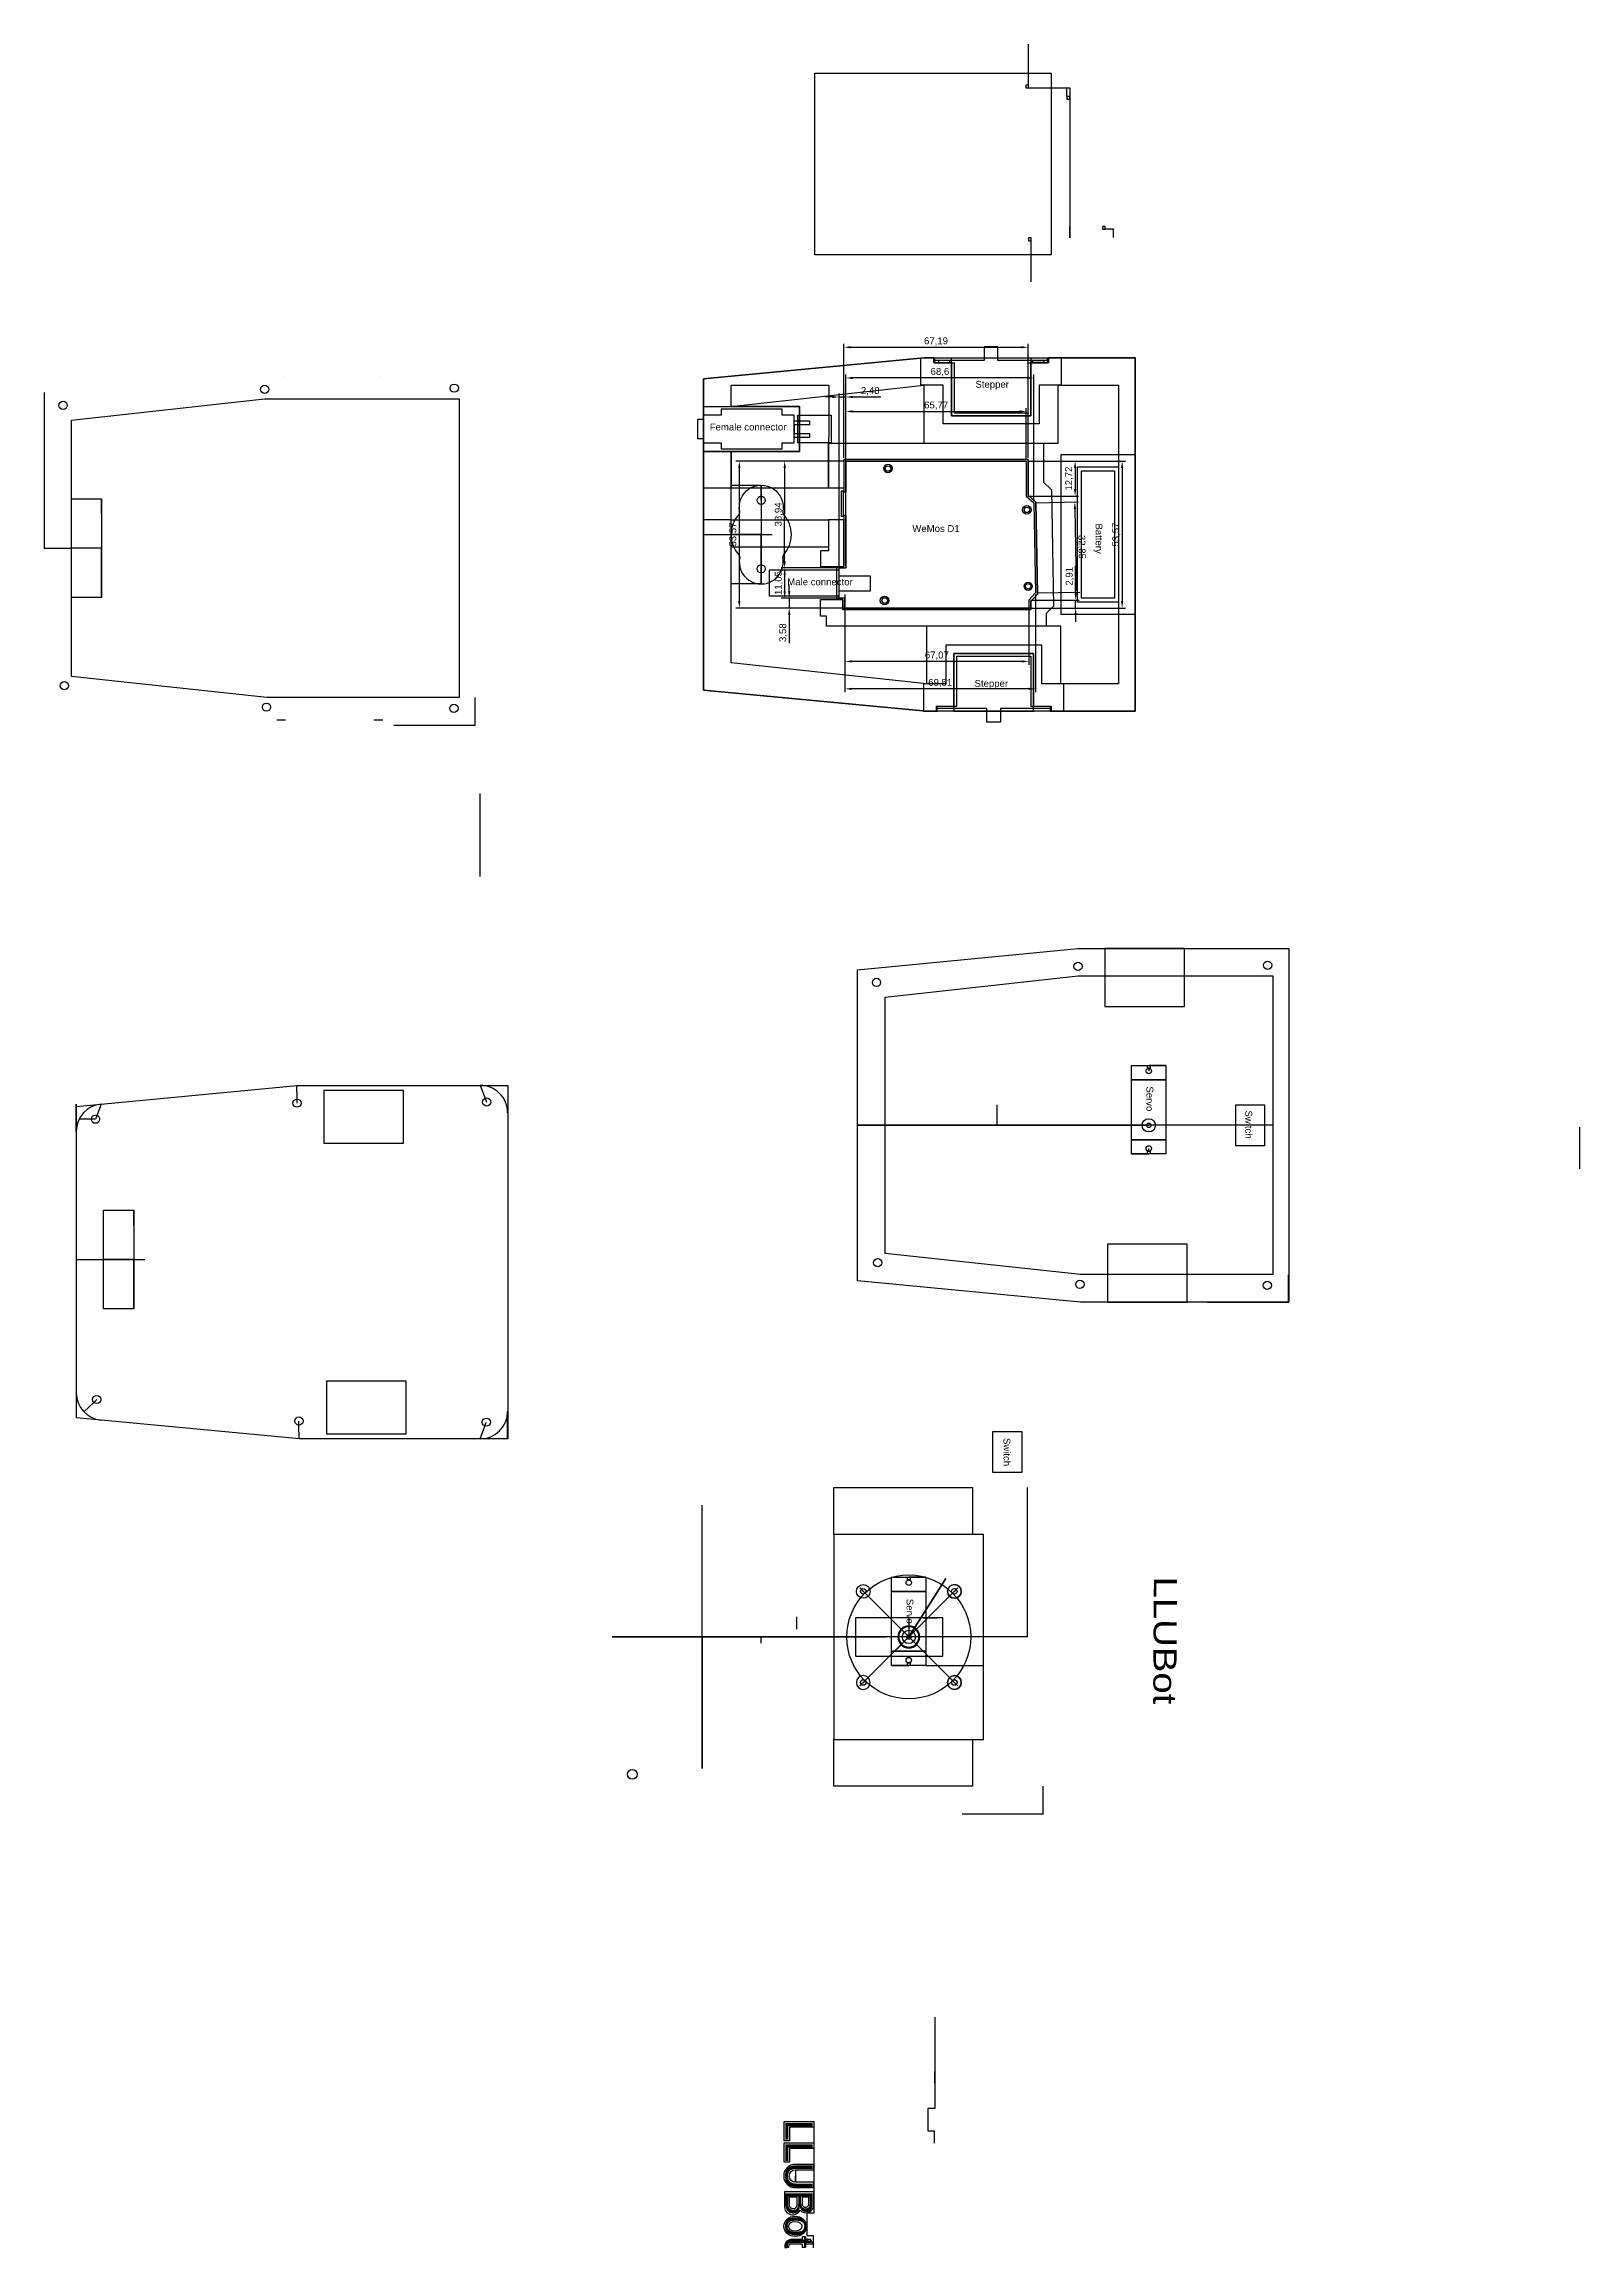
# Model space of a CAD drawing. Header units: millimetres. Extents: x -220 to 340, y -546 to 258.
import ezdxf

# ---------------------------------------------------------------- set-up
doc = ezdxf.new("R2010")
doc.units = ezdxf.units.MM
for name, color, linetype in [('Base', 1, 'Continuous'), ('Cotas', 5, 'Continuous'), ('Huecos', 80, 'Continuous'), ('Imágenes', 7, 'Continuous'), ('Medidas impresion 3D', 7, 'Continuous'), ('Medidas reales', 51, 'Continuous'), ('Paredes', 6, 'Continuous'), ('Pruebas 3D', 214, 'Continuous'), ('Separaciones', 7, 'Continuous'), ('Tapa_base', 141, 'Continuous')]:
    doc.layers.add(name, color=color, linetype=linetype)
doc.styles.get("Standard").update_dxf_attribs({"font": 'arial.ttf'})
doc.dimstyles.new('ISO-25', dxfattribs={"dimtxt": 2.5, "dimasz": 2.5, "dimexe": 1.25, "dimexo": 0.625, "dimtad": 1, "dimtxsty": 'Standard', "dimcen": 2.5, "dimadec": 0, "dimazin": 0, "dimtfac": 1, "dimtmove": 0, "dimatfit": 3, "dimfxl": 1, "dimarcsym": 0})
picture_1 = doc.add_image_def('image1.jpg', size_in_pixel=(531, 408))

# ---------------------------------------------------------------- blocks, each defined once
blk = doc.blocks.new('*D1')
at = {"layer": 'Cotas', "color": 0, "lineweight": -2, "transparency": 16777216}
for p, q in [((72, 106.46), (72, 125.21)), ((74.5, 123.96), (135.27, 123.96)), ((137.77, 106.46), (137.77, 125.21))]:
    blk.add_line(p, q, dxfattribs=at)
at = {"layer": 'Cotas', "color": 0, "transparency": 16777216}
for points in [[(74.5, 124.37), (74.5, 123.54), (72, 123.96)], [(135.27, 124.37), (135.27, 123.54), (137.77, 123.96)]]:
    blk.add_solid(points, dxfattribs=at)
at = {"layer": 'Defpoints', "color": 0, "transparency": 16777216}
for p in [(137.77, 123.96), (72, 105.83), (137.77, 105.83)]:
    blk.add_point(p, dxfattribs=at)
at = {"layer": 'Cotas', "color": 0, "transparency": 16777216, "insert": (104.89, 126.08), "char_height": 2.5, "attachment_point": 5}
blk.add_mtext('65,77', dxfattribs=at)
blk = doc.blocks.new('*D2')
at = {"layer": 'Cotas', "color": 0, "lineweight": -2, "transparency": 16777216}
for p, q in [((141.21, 90.66), (156.73, 90.93)), ((155.52, 88.4), (156, 60.55)), ((141.77, 57.81), (157.29, 58.08))]:
    blk.add_line(p, q, dxfattribs=at)
at = {"layer": 'Cotas', "color": 0, "transparency": 16777216}
for points in [[(155.94, 88.41), (155.11, 88.4), (155.48, 90.9)], [(156.42, 60.56), (155.58, 60.55), (156.04, 58.05)]]:
    blk.add_solid(points, dxfattribs=at)
at = {"layer": 'Defpoints', "color": 0, "transparency": 16777216}
for p in [(140.58, 90.65), (141.15, 57.8), (156.04, 58.05)]:
    blk.add_point(p, dxfattribs=at)
at = {"layer": 'Cotas', "color": 0, "transparency": 16777216, "insert": (157.89, 74.52), "char_height": 2.5, "attachment_point": 5, "rotation": 270.98123}
blk.add_mtext('32,85', dxfattribs=at)
blk = doc.blocks.new('*D3')
at = {"layer": 'Cotas', "color": 0, "lineweight": -2, "transparency": 16777216}
for p, q in [((138.4, 105.83), (156.84, 105.83)), ((155.59, 103.33), (155.59, 95.61)), ((138.4, 93.11), (156.84, 93.11))]:
    blk.add_line(p, q, dxfattribs=at)
at = {"layer": 'Cotas', "color": 0, "transparency": 16777216}
for points in [[(155.17, 103.33), (156.01, 103.33), (155.59, 105.83)], [(155.17, 95.61), (156.01, 95.61), (155.59, 93.11)]]:
    blk.add_solid(points, dxfattribs=at)
at = {"layer": 'Defpoints', "color": 0, "transparency": 16777216}
for p in [(137.77, 105.83), (137.77, 93.11), (155.59, 93.11)]:
    blk.add_point(p, dxfattribs=at)
at = {"layer": 'Cotas', "color": 0, "transparency": 16777216, "insert": (153.46, 99.47), "char_height": 2.5, "attachment_point": 5, "rotation": 90}
blk.add_mtext('12,72', dxfattribs=at)
blk = doc.blocks.new('*D4')
at = {"layer": 'Cotas', "color": 0, "lineweight": -2, "transparency": 16777216}
for p, q in [((155.79, 57.68), (155.79, 67.48)), ((139.33, 55.18), (157.04, 55.18)), ((139.33, 52.26), (157.04, 52.26)), ((155.79, 52.26), (155.79, 55.18)), ((155.79, 49.76), (155.79, 47.26))]:
    blk.add_line(p, q, dxfattribs=at)
at = {"layer": 'Cotas', "color": 0, "transparency": 16777216}
for points in [[(155.38, 57.68), (156.21, 57.68), (155.79, 55.18)], [(155.38, 49.76), (156.21, 49.76), (155.79, 52.26)]]:
    blk.add_solid(points, dxfattribs=at)
at = {"layer": 'Defpoints', "color": 0, "transparency": 16777216}
for p in [(138.71, 55.18), (138.71, 52.26), (155.79, 55.18)]:
    blk.add_point(p, dxfattribs=at)
at = {"layer": 'Cotas', "color": 0, "transparency": 16777216, "insert": (153.67, 63.83), "char_height": 2.5, "attachment_point": 5, "rotation": 90}
blk.add_mtext('2,91', dxfattribs=at)
blk = doc.blocks.new('*D5')
at = {"layer": 'Cotas', "color": 0, "lineweight": -2, "transparency": 16777216}
for p, q in [((71.63, 51.64), (71.63, 31.54)), ((138.71, 51.64), (138.71, 31.54)), ((136.21, 32.79), (74.13, 32.79))]:
    blk.add_line(p, q, dxfattribs=at)
at = {"layer": 'Cotas', "color": 0, "transparency": 16777216}
for points in [[(74.13, 33.21), (74.13, 32.38), (71.63, 32.79)], [(136.21, 33.21), (136.21, 32.38), (138.71, 32.79)]]:
    blk.add_solid(points, dxfattribs=at)
at = {"layer": 'Defpoints', "color": 0, "transparency": 16777216}
for p in [(71.63, 52.26), (138.71, 52.26), (71.63, 32.79)]:
    blk.add_point(p, dxfattribs=at)
at = {"layer": 'Cotas', "color": 0, "transparency": 16777216, "insert": (105.17, 34.92), "char_height": 2.5, "attachment_point": 5}
blk.add_mtext('67,07', dxfattribs=at)
blk = doc.blocks.new('*D6')
at = {"layer": 'Cotas', "color": 0, "lineweight": -2, "transparency": 16777216}
for p, q in [((71.37, 105.83), (48.42, 105.86)), ((49.64, 69.42), (49.67, 103.35)), ((71.34, 66.9), (48.38, 66.92))]:
    blk.add_line(p, q, dxfattribs=at)
at = {"layer": 'Cotas', "color": 0, "transparency": 16777216}
for points in [[(49.25, 103.36), (50.09, 103.35), (49.67, 105.85)], [(49.22, 69.42), (50.05, 69.42), (49.63, 66.92)]]:
    blk.add_solid(points, dxfattribs=at)
at = {"layer": 'Defpoints', "color": 0, "transparency": 16777216}
for p in [(49.67, 105.85), (72, 105.83), (71.96, 66.9)]:
    blk.add_point(p, dxfattribs=at)
at = {"layer": 'Cotas', "color": 0, "transparency": 16777216, "insert": (47.53, 86.39), "char_height": 2.5, "attachment_point": 5, "rotation": 89.94432}
blk.add_mtext('38,94', dxfattribs=at)
blk = doc.blocks.new('*D7')
at = {"layer": 'Cotas', "color": 0, "lineweight": -2, "transparency": 16777216}
for p, q in [((68.86, 66.9), (48.41, 66.9)), ((49.66, 58.35), (49.66, 64.4)), ((68.86, 55.85), (48.41, 55.85))]:
    blk.add_line(p, q, dxfattribs=at)
at = {"layer": 'Cotas', "color": 0, "transparency": 16777216}
for points in [[(49.24, 64.4), (50.08, 64.4), (49.66, 66.9)], [(49.24, 58.35), (50.08, 58.35), (49.66, 55.85)]]:
    blk.add_solid(points, dxfattribs=at)
at = {"layer": 'Defpoints', "color": 0, "transparency": 16777216}
for p in [(49.66, 66.9), (69.48, 66.9), (69.48, 55.85)]:
    blk.add_point(p, dxfattribs=at)
at = {"layer": 'Cotas', "color": 0, "transparency": 16777216, "insert": (47.53, 61.37), "char_height": 2.5, "attachment_point": 5, "rotation": 90}
blk.add_mtext('11,05', dxfattribs=at)
blk = doc.blocks.new('*D8')
at = {"layer": 'Cotas', "color": 0, "lineweight": -2, "transparency": 16777216}
for p, q in [((51.31, 58.35), (51.31, 60.85)), ((71.01, 55.85), (50.06, 55.85)), ((71.01, 52.26), (50.06, 52.26)), ((51.31, 55.85), (51.31, 52.26)), ((51.31, 49.76), (51.31, 39.39))]:
    blk.add_line(p, q, dxfattribs=at)
at = {"layer": 'Cotas', "color": 0, "transparency": 16777216}
for points in [[(50.89, 58.35), (51.72, 58.35), (51.31, 55.85)], [(50.89, 49.76), (51.72, 49.76), (51.31, 52.26)]]:
    blk.add_solid(points, dxfattribs=at)
at = {"layer": 'Defpoints', "color": 0, "transparency": 16777216}
for p in [(51.31, 55.85), (71.63, 55.85), (71.63, 52.26)]:
    blk.add_point(p, dxfattribs=at)
at = {"layer": 'Cotas', "color": 0, "transparency": 16777216, "insert": (49.18, 43.26), "char_height": 2.5, "attachment_point": 5, "rotation": 90}
blk.add_mtext('3,58', dxfattribs=at)
blk = doc.blocks.new('*D9')
at = {"layer": 'Cotas', "color": 0, "lineweight": -2, "transparency": 16777216}
for p, q in [((138.4, 105.83), (173.99, 105.83)), ((172.74, 103.33), (172.74, 54.76)), ((138.4, 52.26), (173.99, 52.26))]:
    blk.add_line(p, q, dxfattribs=at)
at = {"layer": 'Cotas', "color": 0, "transparency": 16777216}
for points in [[(172.33, 103.33), (173.16, 103.33), (172.74, 105.83)], [(172.33, 54.76), (173.16, 54.76), (172.74, 52.26)]]:
    blk.add_solid(points, dxfattribs=at)
at = {"layer": 'Defpoints', "color": 0, "transparency": 16777216}
for p in [(137.77, 105.83), (137.77, 52.26), (172.74, 52.26)]:
    blk.add_point(p, dxfattribs=at)
at = {"layer": 'Cotas', "color": 0, "transparency": 16777216, "insert": (170.62, 79.05), "char_height": 2.5, "attachment_point": 5, "rotation": 90}
blk.add_mtext('53,57', dxfattribs=at)
blk = doc.blocks.new('*D10')
at = {"layer": 'Cotas', "color": 0, "lineweight": -2, "transparency": 16777216}
for p, q in [((71.37, 105.83), (31.85, 105.83)), ((33.1, 103.33), (33.1, 54.76)), ((71.37, 52.26), (31.85, 52.26))]:
    blk.add_line(p, q, dxfattribs=at)
at = {"layer": 'Cotas', "color": 0, "transparency": 16777216}
for points in [[(32.68, 103.33), (33.52, 103.33), (33.1, 105.83)], [(32.68, 54.76), (33.52, 54.76), (33.1, 52.26)]]:
    blk.add_solid(points, dxfattribs=at)
at = {"layer": 'Defpoints', "color": 0, "transparency": 16777216}
for p in [(72, 105.83), (33.1, 52.26), (72, 52.26)]:
    blk.add_point(p, dxfattribs=at)
at = {"layer": 'Cotas', "color": 0, "transparency": 16777216, "insert": (30.97, 79.05), "char_height": 2.5, "attachment_point": 5, "rotation": 90}
blk.add_mtext('53,57', dxfattribs=at)
blk = doc.blocks.new('*D11')
at = {"layer": 'Cotas', "color": 0, "lineweight": -2, "transparency": 16777216}
for p, q in [((71.99, 91.27), (71.99, 137.42)), ((140.58, 91.27), (140.58, 137.42)), ((138.08, 136.17), (74.49, 136.17))]:
    blk.add_line(p, q, dxfattribs=at)
at = {"layer": 'Cotas', "color": 0, "transparency": 16777216}
for points in [[(74.49, 136.59), (74.49, 135.75), (71.99, 136.17)], [(138.08, 136.59), (138.08, 135.75), (140.58, 136.17)]]:
    blk.add_solid(points, dxfattribs=at)
at = {"layer": 'Defpoints', "color": 0, "transparency": 16777216}
for p in [(71.99, 136.17), (71.99, 90.65), (140.58, 90.65)]:
    blk.add_point(p, dxfattribs=at)
at = {"layer": 'Cotas', "color": 0, "transparency": 16777216, "insert": (106.28, 138.3), "char_height": 2.5, "attachment_point": 5}
blk.add_mtext('68,6', dxfattribs=at)
blk = doc.blocks.new('*D12')
at = {"layer": 'Cotas', "color": 0, "lineweight": -2, "transparency": 16777216}
for p, q in [((71.63, 57.17), (71.63, 21.53)), ((141.15, 57.17), (141.15, 21.53)), ((138.65, 22.78), (74.13, 22.78))]:
    blk.add_line(p, q, dxfattribs=at)
at = {"layer": 'Cotas', "color": 0, "transparency": 16777216}
for points in [[(74.13, 23.2), (74.13, 22.37), (71.63, 22.78)], [(138.65, 23.2), (138.65, 22.37), (141.15, 22.78)]]:
    blk.add_solid(points, dxfattribs=at)
at = {"layer": 'Defpoints', "color": 0, "transparency": 16777216}
for p in [(71.63, 57.8), (141.15, 57.8), (71.63, 22.78)]:
    blk.add_point(p, dxfattribs=at)
at = {"layer": 'Cotas', "color": 0, "transparency": 16777216, "insert": (106.39, 24.91), "char_height": 2.5, "attachment_point": 5}
blk.add_mtext('69,51', dxfattribs=at)
blk = doc.blocks.new('*D13')
at = {"layer": 'Cotas', "color": 0, "lineweight": -2, "transparency": 16777216}
for p, q in [((66.98, 129.23), (64.48, 129.23)), ((69.48, 67.52), (69.48, 130.48)), ((69.48, 129.23), (71.96, 129.23)), ((71.96, 67.52), (71.96, 130.48)), ((74.46, 129.23), (84.75, 129.23))]:
    blk.add_line(p, q, dxfattribs=at)
at = {"layer": 'Cotas', "color": 0, "transparency": 16777216}
for points in [[(66.98, 129.64), (66.98, 128.81), (69.48, 129.23)], [(74.46, 129.64), (74.46, 128.81), (71.96, 129.23)]]:
    blk.add_solid(points, dxfattribs=at)
at = {"layer": 'Defpoints', "color": 0, "transparency": 16777216}
for p in [(71.96, 129.23), (69.48, 66.9), (71.96, 66.9)]:
    blk.add_point(p, dxfattribs=at)
at = {"layer": 'Cotas', "color": 0, "transparency": 16777216, "insert": (80.86, 131.35), "char_height": 2.5, "attachment_point": 5}
blk.add_mtext('2,48', dxfattribs=at)
blk = doc.blocks.new('*D15')
at = {"layer": 'Cotas', "color": 0, "lineweight": -2, "transparency": 16777216}
for p, q in [((71.26, 107.04), (71.26, 148.61)), ((73.76, 147.36), (135.95, 147.36)), ((138.45, 107.04), (138.45, 148.61))]:
    blk.add_line(p, q, dxfattribs=at)
at = {"layer": 'Cotas', "color": 0, "transparency": 16777216}
for points in [[(73.76, 147.77), (73.76, 146.94), (71.26, 147.36)], [(135.95, 147.77), (135.95, 146.94), (138.45, 147.36)]]:
    blk.add_solid(points, dxfattribs=at)
at = {"layer": 'Defpoints', "color": 0, "transparency": 16777216}
for p in [(138.45, 147.36), (71.26, 106.41), (138.45, 106.41)]:
    blk.add_point(p, dxfattribs=at)
at = {"layer": 'Cotas', "color": 0, "transparency": 16777216, "insert": (104.86, 149.48), "char_height": 2.5, "attachment_point": 5}
blk.add_mtext('67,19', dxfattribs=at)

msp = doc.modelspace()

# ---------------------------------------------------------------- linework, layer by layer
for p, q in [((-61.39, -29.357, 5.5), (-61.39, -29.357, 18.006)), ((-61.367, -45.636, 4), (-61.367, -45.636, 13)), ((227.656, -81.951, 35), (227.656, -136.411, 35)), ((183.457, -114.611, 35), (182.457, -114.611, 35)), ((182.957, -115.611, 35), (182.457, -115.611, 35)), ((182.457, -115.611, 35), (182.457, -116.611, 35)), ((188.707, -114.611, 35), (183.457, -114.611, 35)), ((227.656, -136.411, 35), (76.207, -136.411, 35)), ((76.207, -136.411, 35), (176.207, -136.411, 35)), ((176.207, -136.411, 35), (182.457, -136.411, 35)), ((339.727, -152.339, 23.853), (339.727, -137.064, 23.853)), ((176.207, -146.861, 35), (181.457, -146.861, 35)), ((181.457, -146.861, 35), (182.457, -146.861, 35)), ((181.957, -145.861, 35), (182.457, -145.861, 35)), ((182.457, -145.861, 35), (182.457, -144.861, 35)), ((19.468, -274.993, 64.434), (19.565, -371.004, 64.495)), ((77.038, -305.118, 95), (79.088, -307.168, 95)), ((77.038, -340.897, 95), (112.817, -305.118, 95)), ((77.038, -305.118, 95), (78.311, -306.391, 95)), ((94.928, -323.008, 95), (108.485, -301.647, 95)), ((112.817, -305.118, 95), (110.767, -307.168, 95)), ((112.817, -305.118, 95), (111.545, -306.391, 95)), ((79.088, -307.168, 95), (112.817, -340.897, 95)), ((80.22, -308.3, 82), (80.927, -309.007, 82)), ((19.565, -371.004, 64.495), (19.516, -323.004, 64.464)), ((67.546, -322.979, 95), (40.613, -322.993, 77.877)), ((94.928, -323.008, 82), (77.653, -340.282, 82)), ((94.928, -323.008, 93), (80.927, -337.008, 93)), ((90.508, -327.427, 82), (94.928, -323.008, 82)), ((101.61, -329.69, 82), (100.903, -328.983, 82)), ((77.038, -340.897, 95), (79.088, -338.847, 95)), ((77.038, -340.897, 95), (78.311, -339.625, 95)), ((112.817, -340.897, 95), (110.767, -338.847, 95)), ((112.817, -340.897, 95), (111.545, -339.625, 95)), ((112.817, -340.897, 95), (112.817, -340.897, 95)), ((104.401, -485.737), (104.406, -481.488)), ((53.548, -517.368), (53.548, -521.868)), ((53.548, -517.368), (53.548, -521.868)), ((53.548, -521.868), (53.548, -519.618)), ((53.548, -521.868), (53.548, -519.618))]:
    msp.add_line(p, q)
at = {"extrusion": (-0.536517, 0, 0.843889)}
for p, q in [((67.546, -286.579, 95), (67.546, -322.979, 95)), ((67.546, -322.979, 95), (19.516, -323.004, 64.464)), ((41.073, -325.243, 81.354), (41.073, -322.993, 81.354))]:
    msp.add_line(p, q, dxfattribs=at)
at = {"extrusion": (-0.557486, 0, 0.830186)}
msp.add_line((53.98, -315.693, 80.599), (53.98, -320.193, 80.599), dxfattribs=at)
for points, elevation in [([(-69.126, 128.517), (-69.126, 19.592), (-139.175, 19.592), (-210.487, 27.29), (-210.487, 120.82), (-140.126, 128.517), (-69.126, 128.517)], 35), ([(183.457, -114.611), (182.957, -114.611), (182.957, -115.611), (181.957, -115.611), (181.957, -114.611)], 35), ([(181.457, -146.861), (181.957, -146.861), (181.957, -145.861), (182.957, -145.861), (182.957, -146.861)], 35), ([(108.485, -301.647), (94.928, -323.008), (77.038, -305.118), (112.817, -340.897), (94.928, -323.008), (77.038, -340.897)], 95)]:
    msp.add_lwpolyline(points, dxfattribs=dict(elevation=elevation))
for points in [[(104.401, -461.637), (104.401, -469.437), (104.401, -477.237), (104.401, -483.737), (104.401, -487.237), (104.401, -495.037), (101.901, -495.037), (101.901, -496.337), (101.901, -503.137), (104.201, -503.137), (104.201, -507.637)], [(60.248, -499.768), (60.248, -501.768), (51.448, -501.768), (51.448, -506.768), (49.448, -506.768), (49.448, -499.768), (60.248, -499.768)], [(60.248, -499.768), (60.248, -507.568), (60.248, -515.368), (60.248, -521.868), (60.248, -525.368), (60.248, -533.168), (57.748, -533.168), (57.748, -534.468), (57.748, -541.268), (60.048, -541.268), (60.048, -545.768)], [(60.248, -499.768), (60.248, -507.568), (60.248, -515.368), (60.248, -521.868), (60.248, -525.368), (60.248, -533.168), (57.748, -533.168), (57.748, -534.468), (57.748, -541.268), (60.048, -541.268), (60.048, -545.768)], [(60.248, -507.568), (60.248, -509.568), (51.448, -509.568), (51.448, -514.568), (49.448, -514.568), (49.448, -507.568), (60.248, -507.568)], [(60.248, -530.068), (60.248, -525.368), (49.548, -525.368), (49.548, -530.568)], [(54.212, -530.184), (54.212, -527.384), (51.312, -527.384), (51.312, -530.184)], [(58.444, -529.784), (58.444, -527.384), (56.044, -527.384), (56.044, -529.784)]]:
    msp.add_lwpolyline(points)
for points in [[(53.548, -523.868), (60.248, -523.868), (60.248, -521.868), (53.548, -521.868), (53.548, -521.868), (53.548, -521.868, -0.9956215), (53.548, -517.368), (60.248, -517.368), (60.248, -515.368), (53.548, -515.368), (53.548, -515.368), (53.548, -515.368, 1)], [(51.187, -545.608, -0.4370614), (51.908, -544.329), (56.008, -544.329), (56.008, -545.629), (57.308, -545.629), (57.308, -544.329), (60.049, -544.329), (59.108, -542.795), (57.308, -542.795), (57.308, -541.795), (56.008, -541.795), (56.008, -542.795), (51.908, -542.795, 0.4617242), (49.741, -545.849)]]:
    msp.add_lwpolyline(points, format="xyb", close=True)
for points in [[(-61.367, -45.636, 4), (-61.367, -45.636, 13), (-61.367, -15.435, 13)], [(94.928, -323.008, 90.5), (94.928, -323.008, 72.5)], [(78.311, -339.625, 84.268), (78.311, -339.625, 82)]]:
    msp.add_polyline3d(points)
for centre, radius in [((78.311, -306.391, 91), 2.5), ((78.311, -306.391, 89.8), 2.5), ((78.311, -306.391, 95), 1), ((111.545, -306.391, 91), 2.5), ((111.545, -306.391, 95), 1), ((111.545, -306.391, 95), 1), ((111.545, -339.625, 89.8), 2.5), ((78.311, -339.625, 95), 1), ((111.545, -339.625, 95), 1), ((-5.935, -373.118, 50), 1.8)]:
    msp.add_circle(centre, radius)
at = {"extrusion": (-1.19225e-16, 2.79828e-17, -1)}
for centre in [(-111.545, -306.391, -89.8), (-78.311, -339.625, -91), (-111.545, -339.625, -91)]:
    msp.add_circle(centre, 2.5, dxfattribs=at)
at = {"extrusion": (0, 0, -1)}
for centre, radius in [((-94.928, -323.008, -93), 4), ((-94.928, -323.008, -90.5), 3.7), ((-94.928, -323.008, -93), 3.7)]:
    msp.add_circle(centre, radius, dxfattribs=at)
for centre, radius, start, end in [((52.762, -530.072), 1.454, 184.424765, 355.575235), ((57.373, -530.132), 2.876, 222.62501, 1.268125), ((57.244, -529.827), 1.201, 177.931537, 2.068463), ((52.562, -530.722), 3.017, 177.081124, 333.260507)]:
    msp.add_arc(centre, radius, start, end)
for major_axis, ratio in [((4.1, 0), 0.902439), ((2.44, 0), 0.7377676)]:
    msp.add_ellipse((53.494, -537.97), major_axis=major_axis, ratio=ratio)
at = {"layer": 'Base'}
for points in [[(20.093, 135.813), (100.454, 143.511), (177.454, 143.511), (177.454, 14.586), (101.404, 14.586), (20.093, 22.284)], [(20.093, 125.813), (55.093, 125.813), (55.093, 109.313), (20.093, 109.313)]]:
    msp.add_lwpolyline(points, close=True, dxfattribs=at)
at = {"layer": 'Huecos'}
msp.add_lwpolyline([(54.396, 122.563), (66.591, 122.563), (66.591, 112.563), (54.396, 112.563)], close=True, dxfattribs=at)
at = {"layer": 'Huecos', "elevation": 35}
for points in [[(195.481, -71.959), (166.481, -71.959), (166.481, -93.068), (195.481, -93.068)], [(-89.39, -123.704), (-118.39, -123.704), (-118.39, -142.954), (-89.39, -142.954)], [(196.431, -179.793), (167.431, -179.793), (167.431, -200.885), (196.431, -200.885)], [(-88.439, -229.679), (-117.439, -229.679), (-117.439, -248.929), (-88.439, -248.929)]]:
    msp.add_lwpolyline(points, close=True, dxfattribs=at)
at = {"layer": 'Huecos'}
for centre in [(-213.549, 126.178, 35), (41.093, 91.553), (41.093, 66.553), (-213.099, 23.956, 35), (156.655, -78.459, 35), (225.814, -78.034, 35), (83.145, -84.299, 35), (-201.725, -134.185, 35), (83.595, -186.521, 35), (157.344, -194.394, 35), (225.697, -194.782, 35), (-201.275, -236.407, 35)]:
    msp.add_circle(centre, 1.5, dxfattribs=at)
at = {"layer": 'Huecos', "extrusion": (4.44089e-16, -4.62038e-15, -1)}
msp.add_arc((-41.093, 89.053), 8, 348.137977, 191.862023, dxfattribs=at)
at = {"layer": 'Huecos'}
for centre, radius, start, end in [((41.093, 79.043), 11, 137.221442, 222.778558), ((32.249, 87.205), 1.034, 318.067055, 11.345688), ((49.94, 87.214), 1.036, 169.165191, 221.751344), ((41.093, 79.053), 11, 317.221442, 42.778558), ((32.221, 70.876), 1.06, 349.793481, 41.123054), ((41.093, 69.043), 8, 168.137977, 11.862023), ((50.007, 70.872), 1.1, 139.777387, 189.635356)]:
    msp.add_arc(centre, radius, start, end, dxfattribs=at)
at = {"layer": 'Medidas impresion 3D'}
for p, q in [((71.26, 106.411), (138.454, 106.411)), ((71.26, 106.411), (71.26, 94.827)), ((138.454, 106.411), (138.454, 93.416)), ((71.26, 94.827), (70.227, 94.827)), ((70.227, 94.827), (70.227, 85.644)), ((138.454, 93.416), (141.324, 90.899)), ((141.324, 90.899), (141.899, 57.341)), ((71.259, 85.644), (70.227, 85.644)), ((71.259, 85.644), (71.221, 67.391)), ((68.69, 55.344), (68.69, 67.391)), ((68.69, 67.391), (71.221, 67.391)), ((141.899, 57.341), (139.404, 54.662)), ((70.885, 55.344), (68.69, 55.344)), ((70.885, 51.686), (70.885, 55.344)), ((139.404, 51.686), (70.885, 51.686)), ((139.404, 54.662), (139.404, 51.686))]:
    msp.add_line(p, q, dxfattribs=at)
for points in [[(110.454, 143.511), (139.454, 143.511), (139.454, 122.411), (110.454, 122.411)], [(111.404, 14.586), (140.404, 14.586), (140.404, 35.686), (111.404, 35.686)]]:
    msp.add_lwpolyline(points, close=True, dxfattribs=at)
at = {"layer": 'Medidas reales'}
for p, q in [((72, 105.833), (137.774, 105.833)), ((72, 105.833), (72, 94.493)), ((137.774, 105.833), (137.774, 93.113)), ((137.774, 105.833), (137.774, 93.113)), ((72, 94.493), (70.989, 94.493)), ((70.989, 94.493), (70.989, 85.943)), ((137.774, 93.113), (140.584, 90.649)), ((137.774, 93.113), (140.584, 90.649)), ((140.584, 90.649), (141.147, 57.799)), ((140.584, 90.649), (141.147, 57.799)), ((72, 85.943), (70.989, 85.943)), ((72, 85.943), (71.962, 66.898)), ((69.484, 55.845), (69.484, 66.898)), ((69.484, 66.898), (71.962, 66.898)), ((141.147, 57.799), (138.705, 55.177)), ((141.147, 57.799), (138.705, 55.177)), ((71.633, 55.845), (69.484, 55.845)), ((71.633, 52.264), (71.633, 55.845)), ((138.705, 52.264), (71.633, 52.264)), ((138.705, 52.264), (71.633, 52.264)), ((138.705, 55.177), (138.705, 52.264)), ((138.705, 55.177), (138.705, 52.264))]:
    msp.add_line(p, q, dxfattribs=at)
for points in [[(122.454, 142.511), (111.454, 142.511), (104.354, 142.511), (104.354, 141.661), (111.454, 141.661), (111.454, 123.411), (138.454, 123.411), (138.454, 141.661), (145.554, 141.661), (145.554, 142.511), (138.454, 142.511), (127.454, 142.511), (127.454, 147.511), (122.454, 147.511), (122.454, 142.511)], [(53.093, 122.563), (48.793, 122.563), (48.793, 124.813), (26.493, 124.813), (26.493, 122.563), (20.093, 122.563), (20.093, 121.063), (17.893, 121.063), (17.893, 114.063), (20.093, 114.063), (20.093, 112.563), (26.493, 112.563), (26.493, 110.313), (48.793, 110.313), (48.793, 112.563), (53.093, 112.563), (53.093, 122.563)], [(53.093, 120.482), (58.757, 120.482), (58.757, 119.092), (53.093, 119.092), (53.093, 115.862), (58.757, 115.862), (58.757, 114.414), (53.093, 114.414), (53.093, 120.482)], [(69.484, 63.871), (69.484, 66.096), (44.034, 66.096), (44.034, 56.646), (69.484, 56.646), (69.484, 58.471), (80.984, 58.471), (80.984, 63.871), (69.484, 63.871)], [(123.404, 15.586), (112.404, 15.586), (105.304, 15.586), (105.304, 16.436), (112.404, 16.436), (112.404, 34.686), (139.404, 34.686), (139.404, 16.436), (146.504, 16.436), (146.504, 15.586), (139.404, 15.586), (128.404, 15.586), (128.404, 10.586), (123.404, 10.586), (123.404, 15.586)]]:
    msp.add_lwpolyline(points, dxfattribs=at)
for points in [[(105.719, 141.661), (109.839, 141.661), (109.839, 142.511), (105.719, 142.511)], [(140.069, 142.511), (144.189, 142.511), (144.189, 141.661), (140.069, 141.661)], [(157.954, 102.286), (169.954, 102.286), (169.954, 55.886), (157.954, 55.886)]]:
    msp.add_lwpolyline(points, close=True, dxfattribs=at)
for points, elevation in [([(176.207, -114.611), (188.707, -114.611), (188.707, -119.811), (176.207, -119.811)], 35), ([(176.207, -119.811), (188.707, -119.811), (188.707, -141.661), (176.207, -141.661)], 35), ([(176.207, -141.661), (188.707, -141.661), (188.707, -146.861), (176.207, -146.861)], 35), ([(88.678, -301.208), (101.178, -301.208), (101.178, -306.408), (88.678, -306.408)], 82), ([(88.678, -306.408), (101.178, -306.408), (101.178, -328.258), (88.678, -328.258)], 82), ([(88.678, -328.258), (101.178, -328.258), (101.178, -333.458), (88.678, -333.458)], 82)]:
    msp.add_lwpolyline(points, close=True, dxfattribs=dict(at, elevation=elevation))
for points, elevation in [([(214.156, -128.911), (224.656, -128.911), (224.656, -143.911), (214.156, -143.911), (214.156, -128.911)], 35), ([(125.626, -248.05), (136.126, -248.05), (136.126, -263.05), (125.626, -263.05), (125.626, -248.05)], 40)]:
    msp.add_lwpolyline(points, dxfattribs=dict(at, elevation=elevation))
for centre, radius in [((87.333, 103.126), 1.557), ((138.003, 88.044), 1.575), ((86.104, 55), 1.571), ((138.475, 60.174), 1.504), ((182.457, -116.611, 35), 1), ((182.457, -136.411, 35), 2.425), ((182.457, -136.411, 35), 0.825), ((182.457, -144.861, 35), 1), ((94.928, -303.208, 82), 1), ((94.928, -323.008, 82), 2.425), ((94.928, -323.008, 82), 0.825), ((94.928, -331.458, 82), 1)]:
    msp.add_circle(centre, radius, dxfattribs=at)
at = {"layer": 'Paredes'}
for points in [[(150.554, 133.511), (171.454, 133.511), (171.454, 24.586), (150.404, 24.586), (150.404, 31.586), (150.404, 45.686), (101.404, 45.686), (101.404, 24.586), (101.404, 24.586), (30.093, 32.284), (30.093, 84.444), (20.093, 84.445), (20.093, 22.284), (101.404, 14.586), (105.004, 14.586), (105.004, 16.436), (111.404, 16.436), (111.404, 35.686), (140.404, 35.686), (140.404, 16.436), (146.804, 16.436), (146.804, 14.586), (177.454, 14.586), (177.454, 143.511), (145.854, 143.511), (145.854, 141.661), (139.454, 141.661), (139.454, 122.411), (110.454, 122.411), (110.454, 141.661), (104.054, 141.661), (104.054, 143.511), (100.454, 143.511), (20.093, 135.813), (20.093, 125.813), (30.093, 125.813), (30.093, 125.813), (100.454, 133.511), (100.454, 112.411), (149.454, 112.411), (149.454, 133.511), (150.554, 133.511)], [(65.69, 96.027), (30.093, 96.027), (30.093, 109.313), (30.093, 109.313), (55.093, 109.313), (55.093, 112.313), (55.093, 125.813), (30.093, 125.813), (30.093, 125.813), (30.093, 133.511), (65.729, 133.511), (65.729, 133.511), (65.729, 133.511), (65.69, 96.027)], [(65.69, 96.027), (65.69, 96.027), (65.69, 96.027), (65.69, 96.027), (65.69, 96.027), (65.69, 96.027), (65.69, 96.027), (65.69, 96.027), (65.69, 112.411), (144.091, 112.411), (144.091, 98.151), (146.919, 95.323), (147.652, 52.937), (145.061, 50.206), (145.061, 45.686), (64.885, 45.686), (64.885, 49.344), (62.69, 49.344), (62.69, 55.344), (68.69, 55.344), (70.885, 55.344), (70.885, 51.686), (139.404, 51.686), (139.404, 54.662), (141.899, 57.341), (141.324, 90.899), (138.454, 93.416), (138.454, 106.411), (71.26, 106.411), (71.26, 96.027), (65.69, 96.027), (65.69, 96.027), (65.69, 96.027), (65.69, 96.027), (65.69, 96.027)], [(30.093, 84.444), (30.093, 84.444), (30.093, 84.444), (65.69, 84.444), (65.69, 74.444), (30.093, 74.444), (30.093, 84.444)], [(65.69, 73.096), (62.69, 73.105), (62.69, 67.391), (71.221, 67.391), (71.259, 84.444), (65.69, 84.444), (65.69, 73.096), (65.69, 73.096)]]:
    msp.add_lwpolyline(points, dxfattribs=at)
for points in [[(30.093, 96.027), (20.093, 96.027), (20.093, 109.313), (30.093, 109.313)], [(150.454, 108.286), (177.454, 108.286), (177.454, 49.886), (150.454, 49.886)], [(156.454, 103.786), (171.454, 103.786), (171.454, 54.386), (156.454, 54.386)]]:
    msp.add_lwpolyline(points, close=True, dxfattribs=at)
for centre in [(87.333, 103.126), (138.003, 88.044), (138.475, 60.174), (86.104, 55)]:
    msp.add_circle(centre, 1, dxfattribs=at)
at = {"layer": 'Pruebas 3D'}
for points in [[(99.354, 133.511), (99.354, 143.511), (99.354, 143.511), (104.354, 143.511), (104.354, 141.661), (110.454, 141.661), (110.454, 122.411), (139.454, 122.411), (139.454, 141.661), (145.554, 141.661), (145.554, 143.511), (150.554, 143.511), (150.554, 133.511), (142.454, 133.511), (142.454, 119.411), (107.454, 119.411), (107.454, 133.511), (99.354, 133.511)], [(100.304, 24.586), (100.304, 14.586), (100.304, 14.586), (105.304, 14.586), (105.304, 16.436), (111.404, 16.436), (111.404, 35.686), (140.404, 35.686), (140.404, 16.436), (146.504, 16.436), (146.504, 14.586), (151.504, 14.586), (151.504, 24.586), (143.404, 24.586), (143.404, 38.686), (108.404, 38.686), (108.404, 24.586), (100.304, 24.586)]]:
    msp.add_lwpolyline(points, dxfattribs=at)
msp.add_lwpolyline([(140.069, 142.511), (144.189, 142.511), (144.189, 141.661), (140.069, 141.661)], close=True, dxfattribs=at)
at = {"layer": 'Separaciones'}
for p, q in [((138.61, 242.941), (138.61, 257.941)), ((138.61, 241.941), (153.61, 241.941)), ((153.61, 241.941), (153.61, 187.216)), ((139.56, 171.216), (139.56, 186.216)), ((153.61, 187.216), (153.61, 191.416)), ((20.093, 135.813), (20.093, 79.048)), ((30.093, 79.053), (30.093, 97.053)), ((30.093, 97.053), (41.093, 97.053)), ((41.093, 91.553), (41.093, 97.053)), ((41.093, 97.053), (41.093, 79.053)), ((41.093, 97.053), (41.093, 61.053)), ((-210.487, 74.06), (-210.487, 92.06)), ((-210.487, 92.06), (-199.487, 92.06)), ((-199.487, 86.56), (-199.487, 92.06)), ((-199.487, 92.06), (-199.487, 74.06)), ((-199.487, 92.06), (-199.487, 56.06)), ((-199.487, 74.06), (-210.487, 74.06)), ((-210.487, 56.06), (-210.487, 74.06)), ((-199.487, 74.06), (-199.487, 56.06)), ((-199.487, 56.06), (-199.487, 74.06)), ((20.093, 79.048), (45.093, 79.048)), ((41.093, 79.053), (30.093, 79.053)), ((30.093, 61.053), (30.093, 79.053)), ((41.093, 79.053), (41.093, 61.053)), ((41.093, 61.053), (41.093, 79.053)), ((41.093, 61.053), (30.093, 61.053)), ((-199.487, 56.06), (-210.487, 56.06)), ((-135.575, 11.442), (-132.375, 11.442)), ((-100.175, 11.442), (-96.975, 11.442)), ((-128.39, -121.854, -10), (-128.323, -126.853, -10)), ((-128.323, -126.853, -10), (-128.302, -128.353, -10)), ((-61.39, -121.854, -10), (-59.595, -126.52, -10)), ((-59.595, -126.52, -10), (-59.056, -127.92, -10)), ((-208.75, -138.639, -10), (-208.75, -128.639, -10)), ((-208.75, -128.639, -10), (-208.75, -128.639)), ((-201.725, -134.185, 35), (-207.667, -134.185, 35)), ((-199.704, -128.685, 35), (-201.725, -134.185, 35)), ((127.114, -136.411, 35), (127.114, -128.911, 35)), ((137.614, -136.411, 35), (127.114, -136.411, 35)), ((-198.75, -185.399), (-198.75, -167.399)), ((-198.75, -167.399), (-187.75, -167.399)), ((-187.75, -167.399, -10), (-187.75, -203.399, -10)), ((-187.75, -172.899), (-187.75, -167.399)), ((-187.75, -167.399), (-187.75, -185.399)), ((-187.75, -167.399), (-187.75, -203.399)), ((-208.75, -185.404, -10), (-183.75, -185.404, -10)), ((-187.75, -185.399), (-198.75, -185.399)), ((-198.75, -203.399), (-198.75, -185.399)), ((-187.75, -203.399, -10), (-187.75, -185.399, -10)), ((-187.75, -185.399), (-187.75, -203.399)), ((-187.75, -203.399), (-187.75, -185.399)), ((-187.75, -203.399), (-198.75, -203.399)), ((-205.964, -240.909, 35), (-202.357, -237.446, 35)), ((-202.357, -237.446, 35), (-201.275, -236.407, 35)), ((-202.357, -237.446, 35), (-201.275, -236.407, 35)), ((-127.506, -245.779, -10), (-127.526, -244.279, -10)), ((-127.439, -250.779, -10), (-127.506, -245.779, -10)), ((-61.39, -250.779, -10), (-59.685, -246.078, -10)), ((-59.685, -246.078, -10), (-59.174, -244.668, -10)), ((138.126, -268.548, 35), (138.126, -323.008, 35)), ((95.928, -301.208, 82), (94.928, -301.208, 82)), ((95.428, -302.208, 82), (94.928, -302.208, 82)), ((101.178, -301.208, 82), (95.928, -301.208, 82)), ((94.928, -316.008, 95.003), (75.428, -316.008, 95.003)), ((76.428, -316.008, 95.003), (75.428, -316.008, 95.003)), ((75.428, -316.008, 95.003), (75.428, -330.008, 95.003)), ((107.328, -316.008, 95.003), (94.928, -316.008, 95.003)), ((94.928, -316.008, 95), (94.928, -323.008, 95.003)), ((94.928, -319.208, 95), (94.928, -323.008, 95)), ((100.128, -316.008, 95.003), (105.328, -316.008, 95.003)), ((107.328, -330.008, 95.003), (107.328, -316.008, 95.003)), ((138.126, -323.008, 35), (-13.322, -323.008, 35)), ((-13.322, -323.008, 35), (86.678, -323.008, 35)), ((94.928, -323.008, 95), (94.928, -323.008, 79.5)), ((75.428, -330.008, 95.003), (94.928, -330.008, 95.003)), ((88.678, -333.458, 82), (93.928, -333.458, 82)), ((93.928, -333.458, 82), (94.928, -333.458, 82)), ((94.428, -332.458, 82), (94.928, -332.458, 82)), ((94.928, -330.008, 95.003), (102.128, -330.008, 95.003)), ((101.178, -333.458, 95), (122.128, -333.458, 95)), ((102.128, -330.008, 95.003), (107.328, -330.008, 95.003))]:
    msp.add_line(p, q, dxfattribs=at)
at = {"layer": 'Separaciones', "extrusion": (0, -1, 0)}
for p, q in [((-133.326, 136.667), (-133.326, 136.667, 12.74)), ((-97.926, 136.667), (-97.926, 136.667, 12.74)), ((-132.375, 11.442), (-132.375, 11.442, 12.74)), ((-96.975, 11.442), (-96.975, 11.442, 12.74))]:
    msp.add_line(p, q, dxfattribs=at)
at = {"layer": 'Separaciones', "extrusion": (0, 0, -1)}
msp.add_line((101.178, -333.458, 40), (101.178, -333.458, 95), dxfattribs=at)
at = {"layer": 'Separaciones'}
for points in [[(137.61, 241.941), (138.61, 241.941), (138.61, 242.941), (137.61, 242.941)], [(152.61, 237.816), (153.61, 237.816), (153.61, 238.816), (152.61, 238.816)], [(138.56, 186.216), (139.56, 186.216), (139.56, 187.216), (138.56, 187.216)], [(165.61, 190.416), (166.61, 190.416), (166.61, 191.416), (165.61, 191.416)]]:
    msp.add_lwpolyline(points, close=True, dxfattribs=at)
for points in [[(152.61, 238.816), (152.61, 241.816), (149.61, 241.816)], [(169.61, 187.416), (169.61, 190.416), (166.61, 190.416)], [(-220.487, 130.82), (-220.487, 74.06), (-210.487, 74.06)], [(20.093, 135.813), (20.093, 79.053), (30.093, 79.053)], [(-208.75, -128.639), (-208.75, -185.399), (-198.75, -185.399)]]:
    msp.add_lwpolyline(points, dxfattribs=at)
for points, elevation in [([(-208.75, -128.639), (-208.75, -185.399), (-198.75, -185.399)], -10), ([(95.928, -301.208), (95.428, -301.208), (95.428, -302.208), (94.428, -302.208), (94.428, -301.208)], 82), ([(93.928, -333.458), (94.428, -333.458), (94.428, -332.458), (95.428, -332.458), (95.428, -333.458)], 82)]:
    msp.add_lwpolyline(points, dxfattribs=dict(at, elevation=elevation))
for points, elevation in [([(118.126, -285.605), (67.546, -285.605), (67.546, -268.548), (118.126, -268.548)], 40), ([(122.126, -285.605), (67.546, -285.605), (67.546, -360.416), (122.126, -360.416)], 95), ([(118.126, -377.473), (67.546, -377.473), (67.546, -360.416), (118.126, -360.416)], 40)]:
    msp.add_lwpolyline(points, close=True, dxfattribs=dict(at, elevation=elevation))
msp.add_polyline3d([(94.928, -323.008, 40), (94.928, -323.008, 95)], dxfattribs=at)
msp.add_circle((94.928, -323.008, 95), 22.6, dxfattribs=at)
at = {"layer": 'Separaciones', "extrusion": (0, 0, -1)}
msp.add_circle((-94.928, -323.008, -95), 3.8, dxfattribs=at)
at = {"layer": 'Tapa_base'}
for p, q in [((-63.214, 9.584, 35), (-63.214, 19.584, 35)), ((-92.863, 9.584, 35), (-63.214, 9.584, 35)), ((233.481, -200.893, 35), (233.481, -190.893, 35)), ((203.919, -200.885, 35), (233.568, -200.885, 35)), ((-51.39, -250.779, 35), (-51.39, -240.779, 35)), ((78.311, -339.625, 89.8), (78.311, -339.625, 79.5)), ((143.951, -387.49, 35), (143.951, -377.49, 35)), ((114.389, -387.481, 35), (144.038, -387.481, 35))]:
    msp.add_line(p, q, dxfattribs=at)
at = {"layer": 'Tapa_base', "elevation": 35}
for points in [[(76.207, -79.657), (156.568, -71.959), (233.568, -71.959), (233.568, -200.885), (157.519, -200.885), (76.207, -193.187), (76.207, -79.657)], [(227.656, -81.951), (227.656, -190.876), (157.606, -190.876), (86.295, -183.178), (86.295, -89.649), (156.656, -81.951), (227.656, -81.951)], [(-208.663, -129.543), (-128.302, -121.845), (-51.302, -121.845), (-51.302, -250.77), (-127.351, -250.77), (-208.663, -243.073), (-208.663, -129.543)]]:
    msp.add_lwpolyline(points, dxfattribs=at)
at = {"layer": 'Tapa_base'}
msp.add_polyline3d([(78.311, -306.391, 91), (78.311, -306.391, 89.8)], dxfattribs=at)
for centre in [(-140.039, 132.018, 35), (-70.88, 132.442, 35), (-213.549, 126.178, 35), (-213.099, 23.956, 35), (-139.35, 16.083, 35), (-70.997, 15.694, 35), (-128.215, -128.345, 35), (-59.056, -127.92, 35), (-201.725, -134.185, 35), (-201.275, -236.407, 35), (-127.526, -244.279, 35), (-59.174, -244.668, 35)]:
    msp.add_circle(centre, 1.5, dxfattribs=at)
for centre, start, end in [((-61.39, -131.854, 35), 359.999994, 90.000006), ((-198.75, -138.639, 35), 95.471696, 179.440598), ((-198.75, -233.983, 35), 180, 264.591904), ((-61.39, -240.779, 35), 270, 0)]:
    msp.add_arc(centre, 10, start, end, dxfattribs=at)

# ---------------------------------------------------------------- texts
at = {"extrusion": (-0.536517, -5.55112e-17, 0.843889)}
msp.add_text('LLUBot', height=10, rotation=359.621189, dxfattribs=at).set_placement((300.964, 197.091, -33.566))
msp.add_text('LLUBot', height=10, rotation=270).set_placement((49.902, -499.113))
msp.add_text('LLUBot', height=10, rotation=270).set_placement((49.902, -499.113))
at = {"layer": 'Medidas reales', "char_height": 2.5, "attachment_point": 1}
for s, width, insert in [('Stepper', 17.32015, (119.24, 135.091)), ('Female connector', 32.40624, (22.32, 119.523)), ('WeMos D1', 22.1331, (96.21, 82.504)), ('Male connector', 29.79218, (50.599, 63.054)), ('Stepper', 17.32015, (118.916, 26))]:
    msp.add_mtext_dynamic_manual_height_columns(s, width=width, gutter_width=12.5, heights=[0], dxfattribs=dict(at, insert=insert))
at = {"layer": 'Medidas reales', "char_height": 2.5, "attachment_point": 1, "rotation": 270}
for s, heights, insert in [('Battery', [0], (165.561, 83.109)), ('Servo', [2.585], (184.109, -122.202, 35)), ('Switch', [0], (220.164, -130.985, 35)), ('Switch', [0], (131.981, -250.435, 40)), ('Servo', [2.585], (96.605, -309.109, 82))]:
    msp.add_mtext_dynamic_manual_height_columns(s, width=19.63419, gutter_width=12.5, heights=heights, dxfattribs=dict(at, insert=insert))

# ---------------------------------------------------------------- dimensions: what is measured, and where the dimension line sits
at = {"layer": 'Cotas'}
for base, p1, p2, picture, middle in [((138.454, 147.357), (71.26, 106.411), (138.454, 106.411), '*D15', (104.857, 149.484)), ((71.985, 136.171), (140.584, 90.649), (71.985, 90.649), '*D11', (106.285, 138.299)), ((71.962, 129.225), (69.484, 66.898), (71.962, 66.898), '*D13', (80.858, 131.352)), ((137.774, 123.957), (72, 105.833), (137.774, 105.833), '*D1', (104.887, 126.084)), ((71.633, 22.784), (141.147, 57.799), (71.633, 57.799), '*D12', (106.39, 24.911)), ((71.633, 32.794), (138.705, 52.264), (71.633, 52.264), '*D5', (105.169, 34.922))]:
    dim = msp.add_linear_dim(base=base, p1=p1, p2=p2, dimstyle='ISO-25', dxfattribs=at)
    dim.commit()
    dim.dimension.update_dxf_attribs({"geometry": picture, "text_midpoint": middle})
for base, p1, p2, picture, middle in [((33.101, 52.264), (72, 105.833), (72, 52.264), '*D10', (30.973, 79.049)), ((155.589, 93.113), (137.774, 105.833), (137.774, 93.113), '*D3', (153.461, 99.473)), ((172.745, 52.264), (137.774, 105.833), (137.774, 52.264), '*D9', (170.617, 79.049)), ((49.662, 66.898), (69.484, 55.845), (69.484, 66.898), '*D7', (47.534, 61.371)), ((155.793, 55.177), (138.705, 52.264), (138.705, 55.177), '*D4', (153.666, 63.829))]:
    dim = msp.add_linear_dim(base=base, p1=p1, p2=p2, angle=90, dimstyle='ISO-25', dxfattribs=at)
    dim.commit()
    dim.dimension.update_dxf_attribs({"geometry": picture, "text_midpoint": middle})
for p1, p2, distance, picture, middle in [((71.962, 66.898), (72, 105.833), 22.329, '*D6', (47.525, 86.389)), ((140.584, 90.649), (141.147, 57.799), 14.897, '*D2', (157.888, 74.516))]:
    dim = msp.add_aligned_dim(p1=p1, p2=p2, distance=distance, dimstyle='ISO-25', dxfattribs=at)
    dim.commit()
    dim.dimension.update_dxf_attribs({"geometry": picture, "text_midpoint": middle})
dim = msp.add_linear_dim(base=(51.308, 55.845), p1=(71.633, 52.264), p2=(71.633, 55.845), angle=90, dimstyle='ISO-25', dxfattribs=at)
dim.commit()
dim.dimension.update_dxf_attribs({"geometry": '*D8', "text_midpoint": (51.308, 43.263), "dimtype": 160})

# ---------------------------------------------------------------- pictures from other files: only their frames are drawn
at = {"layer": 'Imágenes'}
image = msp.add_image(picture_1, insert=(60.618, 181.098), size_in_units=(86.234, 66.259), dxfattribs=at)
image.dxf.flags = 7

doc.saveas('drawing.dxf')
